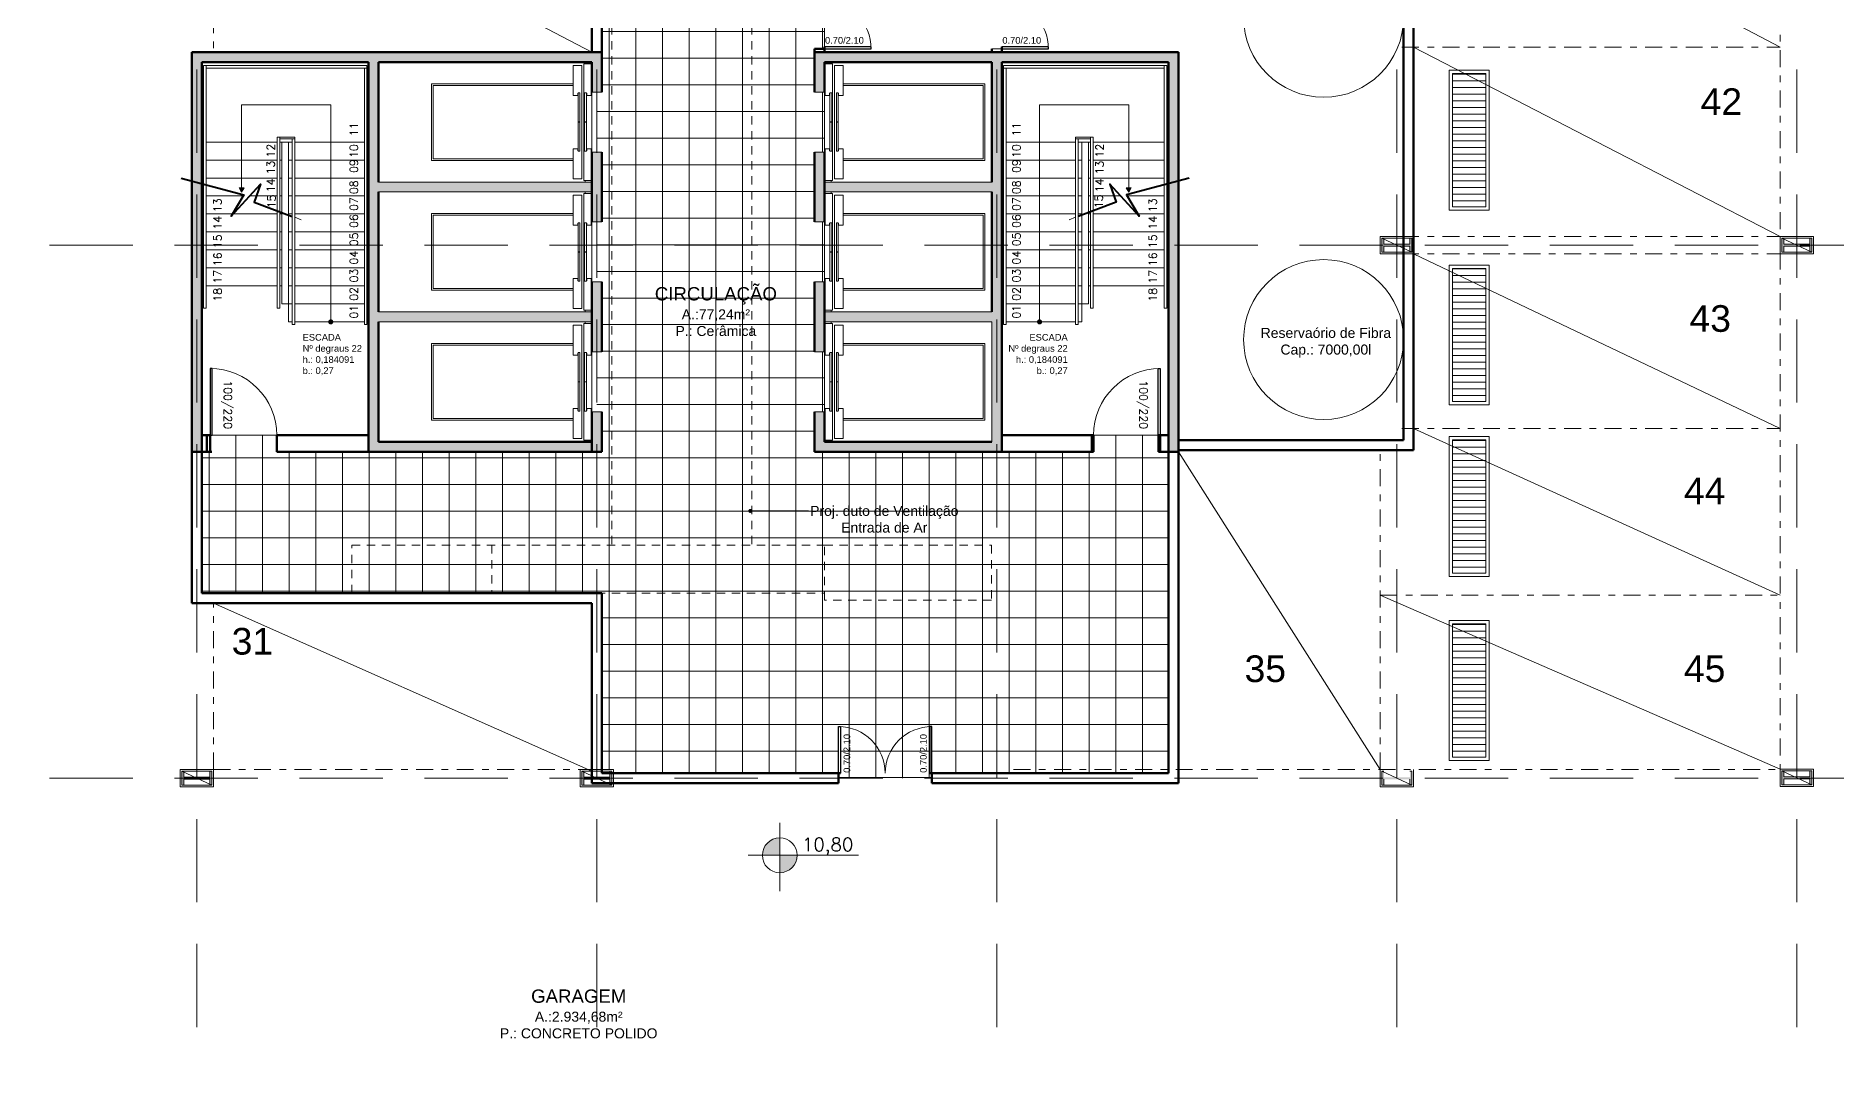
# Model space of a CAD drawing. Header units: millimetres. Extents: x 898 to 1284, y 401 to 654.
# Drawn here: x 936.87 to 963.88, y 437.33 to 452.65 of the extents above; entities that cross this region are included whole.
import ezdxf

# ---------------------------------------------------------------- set-up
doc = ezdxf.new("R2010")
doc.units = ezdxf.units.MM
doc.header["$LTSCALE"] = 10
for name, pattern in [('DASHDOT', [25.4, 12.7, -6.35, 0, -6.35]), ('DASHED2', [0.375, 0.25, -0.125]), ('HIDDEN2', [0.1875, 0.125, -0.0625])]:
    doc.linetypes.add(name, pattern=pattern)
doc.layers.get('0').update_dxf_attribs({"color": 90})
for name, color, linetype, lineweight in [('cinza 03', 252, 'Continuous', 13), ('COTA', 90, 'Continuous', 9), ('DIMS', 90, 'Continuous', 9), ('LIFTELE', 16, 'Continuous', 20), ('linha estutura', 252, 'Continuous', 13), ('PAREDES', 50, 'Continuous', 50), ('PAREDES 2', 50, 'Continuous', 50), ('Pilares', 16, 'Continuous', 20), ('pn 02', 16, 'Continuous', 20), ('pn 04', 130, 'Continuous', 40), ('PN-01', 90, 'Continuous', 13), ('PN-03', 180, 'Continuous', 30), ('TEXT', 16, 'Continuous', 20), ('texto', 16, 'Continuous', 20), ('WALLS', 90, 'Continuous', 15)]:
    doc.layers.add(name, color=color, linetype=linetype, lineweight=lineweight)
doc.styles.add('REGUA60', font='cityb___.ttf', dxfattribs={"width": 1.4})
doc.styles.get("Standard").update_dxf_attribs({"font": 'simplex.shx'})
pattern_1 = [(0, (759.0659, 189.11928), (0, 0.4), []), (90, (759.0659, 189.11928), (-0.4, 2e-17), [])]

# ---------------------------------------------------------------- blocks, each defined once
blk = doc.blocks.new('LIFTPLAN')
at = {"layer": 'LIFTELE', "color": 7, "linetype": 'Continuous'}
for p, q in [((-575, 0), (-575, 2125)), ((-575, 2125), (575, 2125)), ((-550, 0), (-550, 2100)), ((-550, 2100), (550, 2100)), ((550, 0), (550, 2100)), ((575, 0), (575, 2125)), ((-850, 0), (-400, 0)), ((-850, -130), (-850, 0)), ((-400, 0), (-400, -69)), ((400, 0), (850, 0)), ((400, -69), (400, 0)), ((850, 0), (850, -130)), ((-875, -180), (-900, -180)), ((875, -160), (-875, -160)), ((-875, -160), (-875, -269)), ((-875, -269), (-400, -269)), ((850, -130), (-850, -130)), ((-2, -75), (-439, -75)), ((-439, -75), (-439, -100)), ((-439, -100), (-2, -100)), ((-439, -170), (-2, -170)), ((-439, -200), (-439, -170)), ((-2, -200), (-439, -200)), ((-400, -69), (-432, -69)), ((-400, -206), (-432, -206)), ((-400, -269), (-400, -206)), ((-2, -100), (-2, -75)), ((-2, -170), (-2, -200)), ((2, -75), (439, -75)), ((2, -100), (2, -75)), ((439, -100), (2, -100)), ((439, -170), (2, -170)), ((2, -170), (2, -200)), ((2, -200), (439, -200)), ((432, -69), (400, -69)), ((400, -206), (400, -269)), ((432, -206), (400, -206)), ((400, -269), (875, -269)), ((439, -75), (439, -100)), ((439, -200), (439, -170)), ((875, -269), (875, -160)), ((900, -180), (875, -180))]:
    blk.add_line(p, q, dxfattribs=at)
blk = doc.blocks.new('_DOT')
at = {"color": 0, "linetype": 'ByBlock'}
blk.add_line((-0.5, 0), (-1, 0), dxfattribs=at)
at = {"color": 0, "linetype": 'ByBlock', "const_width": 0.5}
blk.add_lwpolyline([(-0.25, 0, 1), (0.25, 0, 1)], format="xyb", close=True, dxfattribs=at)

msp = doc.modelspace()

# ---------------------------------------------------------------- hatches: boundary and pattern name
at = {"layer": 'cinza 03'}
h = msp.add_hatch(dxfattribs=at)
h.set_pattern_fill('_USER', color=256, scale=0.4, style=0, double=1, pattern_type=0)
h.set_pattern_definition(pattern_1)
h.paths.add_polyline_path([(953.855, 446.411), (953.705, 446.411), (953.705, 446.661), (952.73, 446.661), (952.73, 446.411), (952.441, 446.411), (951.355, 446.411), (951.28, 446.411), (951.28, 441.586), (953.855, 441.586)])
h.paths.add_polyline_path([(951.28, 446.411), (948.545, 446.411), (948.545, 447.011), (948.695, 447.011), (948.695, 447.911), (948.545, 447.911), (948.545, 448.961), (948.695, 448.961), (948.695, 449.511), (947.604, 449.511), (947.604, 445.011), (948.695, 445.011), (951.2, 445.011), (951.2, 444.186), (948.695, 444.186), (948.695, 444.291), (945.355, 444.291), (945.355, 441.641), (945.53, 441.641), (945.53, 441.586), (948.905, 441.586), (948.905, 442.286), (948.935, 442.286), (948.935, 442.285, -0.401712), (949.605, 441.586, -0.401712), (950.275, 442.285), (950.275, 442.286), (950.305, 442.286), (950.305, 441.586), (951.28, 441.586)])
h.paths.add_polyline_path([(951.2, 445.011), (948.695, 445.011), (948.695, 444.186), (951.2, 444.186)], flags=16)
h.paths.add_polyline_path([(948.695, 445.011), (945.28, 445.011), (945.28, 444.291), (948.695, 444.291)])
h.paths.add_polyline_path([(945.28, 445.011), (943.705, 445.011), (943.705, 444.291), (945.28, 444.291)], flags=16)
h.paths.add_polyline_path([(943.705, 445.011), (941.605, 445.011), (941.605, 444.291), (943.705, 444.291)], flags=16)
h.paths.add_polyline_path([(945.28, 446.411), (941.855, 446.411), (940.48, 446.411), (940.48, 446.661), (939.48, 446.661), (939.48, 446.411), (939.355, 446.411), (939.355, 444.291), (941.605, 444.291), (941.605, 445.011), (945.28, 445.011)])
h.paths.add_polyline_path([(947.604, 449.511), (945.506, 449.511), (945.506, 445.011), (947.604, 445.011)], flags=16)
h.paths.add_polyline_path([(948.545, 450.911), (948.695, 450.911), (948.695, 451.811), (948.545, 451.811), (948.545, 452.411), (948.545, 452.461), (948.695, 452.461), (948.695, 452.491), (948.695, 453.861), (948.545, 453.861), (948.545, 453.911), (947.787, 453.911), (947.787, 454.061), (947.604, 454.061), (947.604, 449.511), (948.695, 449.511), (948.695, 449.861), (948.545, 449.861)])
h.paths.add_polyline_path([(947.604, 454.061), (947.087, 454.061), (947.087, 453.911), (947.005, 453.911), (946.855, 453.911), (946.772, 453.911), (946.772, 454.061), (946.742, 454.061), (946.072, 454.061), (946.072, 453.911), (945.506, 453.911), (945.506, 449.511), (947.604, 449.511)])
h.paths.add_polyline_path([(945.506, 453.911), (945.355, 453.911), (945.355, 452.411), (945.355, 451.811), (945.28, 451.811), (945.28, 450.911), (945.355, 450.911), (945.355, 449.861), (945.28, 449.861), (945.28, 449.511), (945.506, 449.511)])
h.paths.add_polyline_path([(945.506, 449.511), (945.28, 449.511), (945.28, 448.961), (945.355, 448.961), (945.355, 447.911), (945.28, 447.911), (945.28, 447.011), (945.355, 447.011), (945.355, 446.411), (945.28, 446.411), (945.28, 445.011), (945.506, 445.011)])
h.paths.add_polyline_path([(948.453, 445.637), (950.729, 445.637), (950.729, 445.159), (948.453, 445.159)], flags=24)
h.paths.add_polyline_path([(946.112, 448.933), (948.018, 448.933), (948.018, 447.967), (946.112, 447.967)], flags=25)
h = msp.add_hatch(color=256, dxfattribs=at)
h.paths.add_polyline_path([(945.28, 452.411), (939.28, 452.411), (939.28, 449.511), (939.355, 449.511), (939.355, 452.261), (941.855, 452.261), (941.855, 449.511), (942.005, 449.511), (942.005, 450.311), (945.205, 450.311), (945.205, 450.461), (942.005, 450.461), (942.005, 452.261), (945.205, 452.261), (945.205, 451.811), (945.28, 451.811)])
h.paths.add_polyline_path([(945.355, 452.411), (945.28, 452.411), (945.28, 451.811), (945.355, 451.811)])
h.paths.add_polyline_path([(945.355, 450.911), (945.28, 450.911), (945.28, 449.861), (945.355, 449.861)])
h.paths.add_polyline_path([(945.28, 450.911), (945.205, 450.911), (945.205, 450.461), (945.205, 449.861), (945.28, 449.861)], flags=17)
h.paths.add_polyline_path([(945.355, 448.961), (945.28, 448.961), (945.28, 447.911), (945.355, 447.911)])
h.paths.add_polyline_path([(945.205, 448.511), (942.005, 448.511), (942.005, 449.511), (941.855, 449.511), (941.855, 446.411), (945.205, 446.411), (945.205, 446.561), (942.005, 446.561), (942.005, 448.361), (945.205, 448.361)])
h.paths.add_polyline_path([(945.28, 448.961), (945.205, 448.961), (945.205, 448.511), (945.205, 447.911), (945.28, 447.911)])
h.paths.add_polyline_path([(945.355, 447.011), (945.28, 447.011), (945.28, 446.411), (945.355, 446.411)])
h.paths.add_polyline_path([(945.28, 447.011), (945.205, 447.011), (945.205, 446.561), (945.205, 446.411), (945.28, 446.411)])
h.paths.add_polyline_path([(939.28, 452.411), (939.205, 452.411), (939.205, 449.511), (939.28, 449.511)])
h.paths.add_polyline_path([(939.355, 449.511), (939.28, 449.511), (939.28, 446.411), (939.355, 446.411)])
h.paths.add_polyline_path([(939.28, 449.511), (939.205, 449.511), (939.205, 446.411), (939.28, 446.411)])
h = msp.add_hatch(color=256, dxfattribs=at)
h.paths.add_polyline_path([(951.28, 452.411), (948.545, 452.411), (948.545, 451.811), (948.695, 451.811), (948.695, 452.261), (951.205, 452.261), (951.205, 450.461), (948.695, 450.461), (948.695, 450.311), (951.205, 450.311), (951.205, 449.511), (951.28, 449.511)])
h.paths.add_polyline_path([(948.695, 450.911), (948.545, 450.911), (948.545, 449.861), (948.695, 449.861)], flags=17)
h.paths.add_polyline_path([(948.695, 448.961), (948.545, 448.961), (948.545, 447.911), (948.695, 447.911)], flags=17)
h.paths.add_polyline_path([(948.695, 447.011), (948.545, 447.011), (948.545, 446.411), (951.28, 446.411), (951.28, 449.511), (951.205, 449.511), (951.205, 448.511), (948.695, 448.511), (948.695, 448.361), (951.205, 448.361), (951.205, 446.561), (948.695, 446.561)])
h.paths.add_polyline_path([(951.355, 449.511), (951.28, 449.511), (951.28, 446.411), (951.355, 446.411)])
h.paths.add_polyline_path([(951.355, 452.261), (953.855, 452.261), (953.855, 449.511), (954.005, 449.511), (954.005, 452.411), (951.28, 452.411), (951.28, 449.511), (951.355, 449.511)])
h.paths.add_polyline_path([(954.005, 449.511), (953.855, 449.511), (953.855, 446.411), (954.005, 446.411)])
h = msp.add_hatch(dxfattribs=at)
h.set_pattern_fill('_USER', color=256, scale=0.1, style=0, pattern_type=0)
h.set_pattern_definition([(0, (803.19824, 197.37955), (0, 0.1), [])])
h.paths.add_polyline_path([(958.614, 452.089), (958.114, 452.089), (958.114, 450.089), (958.614, 450.089)])
h = msp.add_hatch(dxfattribs=at)
h.set_pattern_fill('_USER', color=256, scale=0.1, style=0, pattern_type=0)
h.set_pattern_definition([(0, (803.19824, 194.45578), (0, 0.1), [])])
h.paths.add_polyline_path([(958.614, 449.165), (958.114, 449.165), (958.114, 447.165), (958.614, 447.165)])
h = msp.add_hatch(dxfattribs=at)
h.set_pattern_fill('_USER', color=256, scale=0.1, style=0, pattern_type=0)
h.set_pattern_definition([(0, (803.19824, 191.88111), (0, 0.1), [])])
h.paths.add_polyline_path([(958.614, 446.591), (958.114, 446.591), (958.114, 444.591), (958.614, 444.591)])
h = msp.add_hatch(dxfattribs=at)
h.set_pattern_fill('_USER', color=256, scale=0.1, style=0, pattern_type=0)
h.set_pattern_definition([(0, (803.19824, 189.11928), (0, 0.1), [])])
h.paths.add_polyline_path([(958.614, 443.829), (958.114, 443.829), (958.114, 441.829), (958.614, 441.829)])
h = msp.add_hatch(color=256, dxfattribs=at)
h.paths.add_polyline_path([(948.023, 440.616, 0.414214), (947.762, 440.354), (948.023, 440.354)])
h.paths.add_polyline_path([(948.023, 440.093, 0.414214), (948.285, 440.354), (948.023, 440.354)])
at = {"layer": 'linha estutura'}
h = msp.add_hatch(dxfattribs=at)
h.set_pattern_fill('_USER', color=256, scale=0.4, style=0, double=1, pattern_type=0)
h.set_pattern_definition(pattern_1)
h.paths.add_polyline_path([(948.935, 442.285), (948.935, 441.586), (948.905, 441.586), (948.905, 441.511), (950.305, 441.511), (950.305, 441.586), (950.275, 441.586), (950.275, 442.285, 0.401712), (949.605, 441.586, 0.401712)])
h.paths.add_polyline_path([(950.101, 441.58), (950.101, 442.2), (950.254, 442.2), (950.254, 441.58)], flags=24)
h.paths.add_polyline_path([(948.955, 441.58), (948.955, 442.2), (949.108, 442.2), (949.108, 441.58)], flags=24)
at = {"layer": 'Pilares'}
for points in [[(957.055, 449.616), (957.055, 449.406), (957.085, 449.406), (957.085, 449.496), (957.475, 449.496), (957.475, 449.406), (957.505, 449.406), (957.505, 449.616), (957.475, 449.616), (957.475, 449.526), (957.085, 449.526), (957.085, 449.616)], [(963.055, 449.616), (963.055, 449.406), (963.085, 449.406), (963.085, 449.496), (963.475, 449.496), (963.475, 449.406), (963.505, 449.406), (963.505, 449.616), (963.475, 449.616), (963.475, 449.526), (963.085, 449.526), (963.085, 449.616)], [(939.055, 441.616), (939.055, 441.406), (939.085, 441.406), (939.085, 441.496), (939.475, 441.496), (939.475, 441.406), (939.505, 441.406), (939.505, 441.616), (939.475, 441.616), (939.475, 441.526), (939.085, 441.526), (939.085, 441.616)], [(945.055, 441.616), (945.055, 441.406), (945.085, 441.406), (945.085, 441.496), (945.475, 441.496), (945.475, 441.406), (945.505, 441.406), (945.505, 441.616), (945.475, 441.616), (945.475, 441.526), (945.085, 441.526), (945.085, 441.616)], [(957.055, 441.616), (957.055, 441.406), (957.085, 441.406), (957.085, 441.496), (957.475, 441.496), (957.475, 441.406), (957.505, 441.406), (957.505, 441.616), (957.475, 441.616), (957.475, 441.526), (957.085, 441.526), (957.085, 441.616)], [(963.055, 441.621), (963.055, 441.411), (963.085, 441.411), (963.085, 441.501), (963.475, 441.501), (963.475, 441.411), (963.505, 441.411), (963.505, 441.621), (963.475, 441.621), (963.475, 441.531), (963.085, 441.531), (963.085, 441.621)]]:
    msp.add_hatch(color=256, dxfattribs=at).paths.add_polyline_path(points)
at = {"layer": 'PN-01'}
for points in [[(939.952, 450.31), (939.988, 450.373), (939.916, 450.373)], [(953.257, 450.31), (953.221, 450.373), (953.293, 450.373)]]:
    msp.add_hatch(color=256, dxfattribs=at).paths.add_polyline_path(points)

# ---------------------------------------------------------------- linework, layer by layer
at = {"layer": 'cinza 03'}
for p, q in [((939.53, 455.381), (945.205, 452.411)), ((957.53, 455.381), (963.03, 452.486)), ((948.695, 453.846), (948.695, 452.491)), ((957.53, 452.486), (963.03, 449.641)), ((939.355, 448.901), (939.355, 452.261)), ((939.355, 452.261), (941.855, 452.261)), ((941.855, 448.361), (941.855, 452.261)), ((951.355, 448.361), (951.355, 452.261)), ((953.855, 452.261), (951.355, 452.261)), ((953.855, 448.901), (953.855, 452.261)), ((945.205, 451.811), (945.205, 450.911)), ((948.695, 451.811), (948.695, 450.911)), ((945.205, 449.861), (945.205, 448.961)), ((948.695, 449.861), (948.695, 448.961)), ((957.53, 449.381), (963.03, 446.761)), ((945.205, 447.911), (945.205, 447.011)), ((948.695, 447.911), (948.695, 447.011)), ((940.48, 446.661), (939.48, 446.661)), ((952.705, 446.661), (953.7, 446.661)), ((957.53, 446.761), (963.03, 444.261)), ((954.005, 446.411), (957.03, 441.641)), ((939.53, 444.141), (945.205, 441.616)), ((957.03, 444.261), (963.03, 441.646))]:
    msp.add_line(p, q, dxfattribs=at)
for points in [[(958.064, 450.039), (958.664, 450.039), (958.664, 452.139), (958.064, 452.139)], [(958.114, 450.089), (958.614, 450.089), (958.614, 452.089), (958.114, 452.089)], [(958.064, 447.115), (958.664, 447.115), (958.664, 449.215), (958.064, 449.215)], [(958.114, 447.165), (958.614, 447.165), (958.614, 449.165), (958.114, 449.165)], [(958.064, 444.541), (958.664, 444.541), (958.664, 446.641), (958.064, 446.641)], [(958.114, 444.591), (958.614, 444.591), (958.614, 446.591), (958.114, 446.591)], [(958.064, 441.779), (958.664, 441.779), (958.664, 443.879), (958.064, 443.879)], [(958.114, 441.829), (958.614, 441.829), (958.614, 443.829), (958.114, 443.829)]]:
    msp.add_lwpolyline(points, close=True, dxfattribs=at)
for points in [[(940.748, 449.931), (940.844, 449.895)], [(952.461, 449.931), (952.366, 449.895)]]:
    msp.add_lwpolyline(points, dxfattribs=at)
for centre, radius, start, end in [((948.695, 452.461), 0.7, 0, 90), ((951.355, 452.461), 0.7, 0, 90), ((939.48, 446.661), 1, 0, 90), ((953.73, 446.661), 1, 90, 180), ((948.905, 441.586), 0.7, 0, 90), ((950.305, 441.586), 0.7, 90, 180)]:
    msp.add_arc(centre, radius, start, end, dxfattribs=at)
at = {"layer": 'COTA', "color": 90}
msp.add_line((947.641, 445.524), (948.454, 445.524), dxfattribs=at)
at = {"layer": 'COTA'}
for p, q in [((948.023, 440.842), (948.023, 439.817)), ((947.549, 440.354), (949.202, 440.354))]:
    msp.add_line(p, q, dxfattribs=at)
msp.add_circle((948.023, 440.354), 0.261, dxfattribs=at)
at = {"layer": 'linha estutura', "linetype": 'DASHED2', "ltscale": 0.5}
for p, q in [((939.28, 415.274), (939.28, 468.042)), ((945.28, 415.274), (945.28, 467.733)), ((951.28, 415.274), (951.28, 467.424)), ((957.28, 415.274), (957.28, 467.114)), ((963.28, 415.274), (963.28, 466.805)), ((897.696, 449.511), (996.846, 449.511)), ((897.696, 449.511), (996.846, 449.511)), ((897.696, 441.511), (996.846, 441.511))]:
    msp.add_line(p, q, dxfattribs=at)
at = {"layer": 'PAREDES'}
for p, q in [((939.355, 446.411), (939.355, 452.261)), ((953.855, 446.411), (953.855, 452.261)), ((939.48, 446.661), (939.355, 446.661)), ((939.43, 446.411), (939.43, 446.661)), ((939.48, 446.411), (939.48, 446.661)), ((939.48, 446.411), (939.48, 446.661)), ((940.48, 446.411), (940.48, 446.661)), ((941.855, 446.661), (940.48, 446.661)), ((940.48, 446.411), (940.48, 446.661)), ((940.48, 446.411), (940.48, 446.661)), ((951.355, 446.661), (952.705, 446.661)), ((952.441, 446.661), (952.73, 446.661)), ((952.705, 446.411), (952.705, 446.661)), ((952.705, 446.411), (952.705, 446.661)), ((952.705, 446.411), (952.705, 446.661)), ((952.73, 446.411), (952.73, 446.661)), ((952.73, 446.411), (952.73, 446.661)), ((952.73, 446.411), (952.73, 446.661)), ((953.705, 446.411), (953.705, 446.661)), ((953.705, 446.661), (953.855, 446.661)), ((953.705, 446.411), (953.705, 446.661)), ((953.73, 446.411), (953.73, 446.661)), ((953.73, 446.661), (953.855, 446.661)), ((953.73, 446.411), (953.73, 446.661)), ((939.505, 446.411), (939.205, 446.411)), ((941.855, 446.411), (940.48, 446.411)), ((951.355, 446.411), (952.705, 446.411)), ((952.441, 446.411), (952.73, 446.411)), ((953.705, 446.411), (953.855, 446.411)), ((953.705, 446.411), (954.005, 446.411))]:
    msp.add_line(p, q, dxfattribs=at)
at = {"layer": 'PAREDES', "linetype": 'Continuous'}
for p, q in [((941.855, 452.261), (941.855, 446.411)), ((942.005, 452.261), (942.005, 450.461)), ((951.205, 452.261), (951.205, 450.461)), ((951.355, 452.261), (951.355, 446.411)), ((942.005, 450.311), (942.005, 448.511)), ((951.205, 450.311), (951.205, 448.511)), ((942.005, 448.361), (942.005, 446.561))]:
    msp.add_line(p, q, dxfattribs=at)
at = {"layer": 'PAREDES 2'}
for p, q in [((945.205, 462.48), (945.205, 452.411)), ((957.38, 461.861), (957.38, 446.586)), ((957.53, 461.853), (957.53, 446.436)), ((945.355, 453.911), (945.355, 452.411)), ((948.695, 452.461), (948.545, 452.461)), ((948.545, 452.461), (948.545, 452.053)), ((948.695, 452.491), (948.695, 452.411)), ((951.205, 452.411), (951.205, 452.461)), ((951.355, 452.411), (951.355, 452.491)), ((951.355, 452.491), (951.355, 452.411)), ((945.355, 452.411), (939.205, 452.411)), ((939.205, 446.411), (939.205, 452.411)), ((941.855, 452.261), (939.355, 452.261)), ((945.205, 452.261), (942.005, 452.261)), ((945.205, 452.261), (945.205, 451.811)), ((945.355, 452.411), (945.355, 451.811)), ((948.545, 452.411), (948.545, 451.811)), ((954.005, 452.411), (948.545, 452.411)), ((948.695, 452.261), (948.695, 451.811)), ((951.205, 452.261), (948.695, 452.261)), ((953.855, 452.261), (951.355, 452.261)), ((951.355, 452.261), (953.855, 452.261)), ((954.005, 452.411), (954.005, 446.411)), ((954.005, 446.411), (954.005, 452.261)), ((945.205, 450.911), (945.205, 449.861)), ((945.355, 450.911), (945.355, 449.861)), ((948.545, 450.911), (948.545, 449.861)), ((948.695, 450.911), (948.695, 449.861)), ((945.205, 448.961), (945.205, 447.911)), ((945.355, 448.961), (945.355, 447.911)), ((948.545, 448.961), (948.545, 447.911)), ((948.695, 448.961), (948.695, 447.911)), ((945.205, 447.011), (945.205, 446.411)), ((945.355, 447.011), (945.355, 446.411)), ((948.545, 447.011), (948.545, 446.411)), ((948.695, 447.011), (948.695, 446.561)), ((942.005, 446.561), (945.205, 446.561)), ((951.205, 446.561), (948.695, 446.561)), ((954.005, 446.586), (957.38, 446.586)), ((939.205, 446.411), (939.205, 444.141)), ((939.355, 446.411), (939.355, 444.291)), ((941.855, 446.411), (945.355, 446.411)), ((951.355, 446.411), (948.545, 446.411)), ((953.855, 446.411), (953.855, 441.586)), ((954.005, 446.436), (957.53, 446.436)), ((954.005, 446.411), (954.005, 441.436)), ((939.205, 444.141), (945.205, 444.141)), ((939.355, 444.291), (945.355, 444.291)), ((945.205, 441.436), (945.205, 444.141)), ((945.355, 441.586), (945.355, 444.291)), ((945.205, 441.436), (948.905, 441.436)), ((945.355, 441.586), (948.935, 441.586)), ((948.935, 441.586), (948.855, 441.586)), ((948.905, 441.436), (948.855, 441.436)), ((948.905, 441.586), (948.905, 441.436)), ((950.275, 441.586), (953.855, 441.586)), ((950.305, 441.586), (950.305, 441.436)), ((950.305, 441.436), (954.005, 441.436))]:
    msp.add_line(p, q, dxfattribs=at)
at = {"layer": 'Pilares'}
for p, q in [((957.03, 449.641), (957.03, 449.381)), ((957.03, 449.641), (957.53, 449.641)), ((957.055, 449.616), (957.505, 449.616)), ((957.505, 449.406), (957.055, 449.616)), ((957.53, 449.641), (957.53, 449.381)), ((963.03, 449.641), (963.03, 449.381)), ((963.03, 449.641), (963.53, 449.641)), ((963.055, 449.616), (963.505, 449.616)), ((963.505, 449.406), (963.055, 449.616)), ((963.53, 449.641), (963.53, 449.381)), ((957.03, 449.381), (957.53, 449.381)), ((957.055, 449.406), (957.505, 449.406)), ((963.03, 449.381), (963.53, 449.381)), ((963.055, 449.406), (963.505, 449.406)), ((963.03, 441.646), (963.03, 441.386)), ((963.03, 441.646), (963.53, 441.646)), ((963.53, 441.646), (963.53, 441.386)), ((939.03, 441.641), (939.03, 441.381)), ((939.03, 441.641), (939.53, 441.641)), ((939.03, 441.381), (939.53, 441.381)), ((939.055, 441.616), (939.505, 441.616)), ((939.505, 441.406), (939.055, 441.616)), ((939.055, 441.406), (939.505, 441.406)), ((939.53, 441.641), (939.53, 441.381)), ((945.03, 441.641), (945.03, 441.381)), ((945.03, 441.641), (945.53, 441.641)), ((945.03, 441.381), (945.53, 441.381)), ((945.055, 441.616), (945.505, 441.616)), ((945.505, 441.406), (945.055, 441.616)), ((945.055, 441.406), (945.505, 441.406)), ((945.53, 441.641), (945.53, 441.381)), ((957.03, 441.641), (957.03, 441.381)), ((957.03, 441.381), (957.53, 441.381)), ((957.505, 441.406), (957.055, 441.616)), ((957.055, 441.406), (957.505, 441.406)), ((957.53, 441.641), (957.53, 441.381)), ((963.03, 441.386), (963.53, 441.386)), ((963.055, 441.621), (963.505, 441.621)), ((963.505, 441.411), (963.055, 441.621)), ((963.055, 441.411), (963.505, 441.411))]:
    msp.add_line(p, q, dxfattribs=at)
at = {"layer": 'Pilares', "linetype": 'Continuous'}
for p, q in [((957.085, 449.526), (957.085, 449.616)), ((957.085, 449.526), (957.475, 449.526)), ((957.085, 449.406), (957.085, 449.496)), ((957.085, 449.496), (957.475, 449.496)), ((957.475, 449.526), (957.475, 449.616)), ((957.475, 449.406), (957.475, 449.496)), ((963.085, 449.526), (963.085, 449.616)), ((963.085, 449.526), (963.475, 449.526)), ((963.085, 449.406), (963.085, 449.496)), ((963.085, 449.496), (963.475, 449.496)), ((963.475, 449.526), (963.475, 449.616)), ((963.475, 449.406), (963.475, 449.496)), ((939.085, 441.526), (939.085, 441.616)), ((939.085, 441.526), (939.475, 441.526)), ((939.085, 441.406), (939.085, 441.496)), ((939.085, 441.496), (939.475, 441.496)), ((939.475, 441.526), (939.475, 441.616)), ((939.475, 441.406), (939.475, 441.496)), ((945.085, 441.526), (945.085, 441.616)), ((945.085, 441.526), (945.475, 441.526)), ((945.085, 441.406), (945.085, 441.496)), ((945.085, 441.496), (945.475, 441.496)), ((945.475, 441.526), (945.475, 441.616)), ((945.475, 441.406), (945.475, 441.496)), ((957.085, 441.406), (957.085, 441.496)), ((957.475, 441.406), (957.475, 441.496)), ((963.085, 441.531), (963.085, 441.621)), ((963.085, 441.531), (963.475, 441.531)), ((963.085, 441.411), (963.085, 441.501)), ((963.085, 441.501), (963.475, 441.501)), ((963.475, 441.531), (963.475, 441.621)), ((963.475, 441.411), (963.475, 441.501))]:
    msp.add_line(p, q, dxfattribs=at)
for points in [[(957.085, 449.616), (957.055, 449.616), (957.055, 449.406), (957.085, 449.406)], [(957.475, 449.406), (957.505, 449.406), (957.505, 449.616), (957.475, 449.616)], [(963.085, 449.616), (963.055, 449.616), (963.055, 449.406), (963.085, 449.406)], [(963.475, 449.406), (963.505, 449.406), (963.505, 449.616), (963.475, 449.616)], [(939.085, 441.616), (939.055, 441.616), (939.055, 441.406), (939.085, 441.406)], [(939.475, 441.406), (939.505, 441.406), (939.505, 441.616), (939.475, 441.616)], [(945.085, 441.616), (945.055, 441.616), (945.055, 441.406), (945.085, 441.406)], [(945.475, 441.406), (945.505, 441.406), (945.505, 441.616), (945.475, 441.616)], [(957.085, 441.616), (957.055, 441.616), (957.055, 441.406), (957.085, 441.406)], [(957.475, 441.406), (957.505, 441.406), (957.505, 441.616), (957.475, 441.616)], [(963.085, 441.621), (963.055, 441.621), (963.055, 441.411), (963.085, 441.411)], [(963.475, 441.411), (963.505, 441.411), (963.505, 441.621), (963.475, 441.621)]]:
    msp.add_lwpolyline(points, dxfattribs=at)
at = {"layer": 'pn 02'}
for p, q in [((939.355, 451.061), (939.381, 451.061)), ((939.419, 451.061), (940.485, 451.061)), ((940.524, 451.061), (940.555, 451.061)), ((940.555, 448.631), (940.555, 451.061)), ((940.555, 451.061), (940.655, 451.061)), ((940.655, 448.361), (940.655, 451.061)), ((940.655, 451.061), (940.71, 451.061)), ((940.748, 451.061), (941.793, 451.061)), ((941.831, 451.061), (941.855, 451.061)), ((951.379, 451.061), (951.355, 451.061)), ((952.461, 451.061), (951.417, 451.061)), ((952.555, 451.061), (952.499, 451.061)), ((952.555, 448.361), (952.555, 451.061)), ((952.655, 451.061), (952.555, 451.061)), ((952.655, 448.631), (952.655, 451.061)), ((952.686, 451.061), (952.655, 451.061)), ((953.79, 451.061), (952.724, 451.061)), ((953.855, 451.061), (953.829, 451.061)), ((939.355, 450.791), (939.381, 450.791)), ((939.419, 450.791), (940.485, 450.791)), ((940.524, 450.791), (940.555, 450.791)), ((940.655, 450.791), (940.71, 450.791)), ((940.748, 450.791), (941.793, 450.791)), ((941.831, 450.791), (941.855, 450.791)), ((951.379, 450.791), (951.355, 450.791)), ((952.461, 450.791), (951.417, 450.791)), ((952.555, 450.791), (952.499, 450.791)), ((952.686, 450.791), (952.655, 450.791)), ((953.79, 450.791), (952.724, 450.791)), ((953.855, 450.791), (953.829, 450.791)), ((939.355, 450.521), (939.381, 450.521)), ((939.419, 450.521), (940.485, 450.521)), ((940.524, 450.521), (940.555, 450.521)), ((940.655, 450.521), (940.71, 450.521)), ((940.748, 450.521), (941.793, 450.521)), ((941.831, 450.521), (941.855, 450.521)), ((951.379, 450.521), (951.355, 450.521)), ((952.461, 450.521), (951.417, 450.521)), ((952.555, 450.521), (952.499, 450.521)), ((952.686, 450.521), (952.655, 450.521)), ((953.79, 450.521), (952.724, 450.521)), ((953.855, 450.521), (953.829, 450.521)), ((940.073, 450.251), (940.485, 450.251)), ((940.524, 450.251), (940.555, 450.251)), ((940.655, 450.251), (940.71, 450.251)), ((940.748, 450.251), (941.793, 450.251)), ((941.831, 450.251), (941.855, 450.251)), ((951.379, 450.251), (951.355, 450.251)), ((952.461, 450.251), (951.417, 450.251)), ((952.555, 450.251), (952.499, 450.251)), ((952.686, 450.251), (952.655, 450.251)), ((953.136, 450.251), (952.724, 450.251)), ((940.655, 449.981), (940.71, 449.981)), ((940.748, 449.981), (941.793, 449.981)), ((941.831, 449.981), (941.855, 449.981)), ((951.379, 449.981), (951.355, 449.981)), ((952.461, 449.981), (951.417, 449.981)), ((952.555, 449.981), (952.499, 449.981)), ((940.655, 449.711), (940.71, 449.711)), ((940.748, 449.711), (941.793, 449.711)), ((941.831, 449.711), (941.855, 449.711)), ((951.379, 449.711), (951.355, 449.711)), ((952.461, 449.711), (951.417, 449.711)), ((952.555, 449.711), (952.499, 449.711)), ((940.655, 449.441), (940.71, 449.441)), ((940.748, 449.441), (941.793, 449.441)), ((941.831, 449.441), (941.855, 449.441)), ((951.379, 449.441), (951.355, 449.441)), ((952.461, 449.441), (951.417, 449.441)), ((952.555, 449.441), (952.499, 449.441)), ((940.655, 449.171), (940.71, 449.171)), ((940.748, 449.171), (941.793, 449.171)), ((941.831, 449.171), (941.855, 449.171)), ((951.379, 449.171), (951.355, 449.171)), ((952.461, 449.171), (951.417, 449.171)), ((952.555, 449.171), (952.499, 449.171)), ((940.655, 448.901), (940.71, 448.901)), ((940.748, 448.901), (941.793, 448.901)), ((941.831, 448.901), (941.855, 448.901)), ((951.379, 448.901), (951.355, 448.901)), ((952.461, 448.901), (951.417, 448.901)), ((952.555, 448.901), (952.499, 448.901)), ((940.555, 448.631), (940.655, 448.631)), ((940.655, 448.631), (940.71, 448.631)), ((940.748, 448.631), (941.793, 448.631)), ((941.831, 448.631), (941.855, 448.631)), ((951.379, 448.631), (951.355, 448.631)), ((952.461, 448.631), (951.417, 448.631)), ((952.555, 448.631), (952.499, 448.631)), ((952.655, 448.631), (952.555, 448.631)), ((940.655, 448.361), (940.71, 448.361)), ((940.748, 448.361), (941.793, 448.361)), ((941.831, 448.361), (941.855, 448.361)), ((951.379, 448.361), (951.355, 448.361)), ((952.461, 448.361), (951.417, 448.361)), ((952.555, 448.361), (952.499, 448.361))]:
    msp.add_line(p, q, dxfattribs=at)
for points in [[(939.381, 452.209), (941.831, 452.209), (941.831, 452.171), (939.419, 452.171)], [(939.381, 450.42), (939.381, 452.209)], [(939.419, 450.42), (939.419, 452.209)], [(941.831, 452.209), (941.831, 448.322), (941.793, 448.322), (941.793, 452.171)], [(951.379, 452.209), (951.379, 448.322), (951.417, 448.322), (951.417, 452.171)], [(953.829, 452.209), (951.379, 452.209), (951.379, 452.171), (953.79, 452.171)], [(953.79, 450.42), (953.79, 452.209)], [(953.829, 450.42), (953.829, 452.209)], [(940.485, 451.107), (940.485, 451.133), (940.75, 451.133), (940.75, 451.107), (940.524, 451.107)], [(940.485, 451.133), (940.485, 450.03)], [(940.524, 450.016), (940.524, 451.133)], [(940.748, 451.107), (940.748, 448.322), (940.71, 448.322), (940.71, 451.107)], [(952.724, 451.107), (952.724, 451.133), (952.46, 451.133), (952.46, 451.107), (952.686, 451.107)], [(952.461, 451.107), (952.461, 448.322), (952.499, 448.322), (952.499, 451.107)], [(952.686, 450.016), (952.686, 451.133)], [(952.724, 451.133), (952.724, 450.03)]]:
    msp.add_lwpolyline(points, dxfattribs=at)
for centre in [(956.18, 452.933), (956.18, 448.096)]:
    msp.add_circle(centre, 1.2, dxfattribs=at)
at = {"layer": 'pn 04'}
for points in [[(939.043, 450.521), (939.985, 450.269), (939.793, 449.947), (940.237, 450.429), (940.142, 450.159), (940.71, 449.945)], [(954.166, 450.521), (953.224, 450.269), (953.416, 449.947), (952.972, 450.429), (953.067, 450.159), (952.499, 449.945)]]:
    msp.add_lwpolyline(points, dxfattribs=at)
at = {"layer": 'PN-01', "linetype": 'DASHDOT', "ltscale": 0.002}
for p, q in [((963.03, 461.561), (963.03, 441.641)), ((939.53, 455.381), (939.53, 452.411)), ((957.355, 452.486), (963.03, 452.486)), ((957.355, 449.641), (963.03, 449.641)), ((957.355, 449.381), (963.03, 449.381)), ((957.355, 446.761), (963.03, 446.761)), ((957.03, 441.641), (957.03, 446.436)), ((939.53, 441.641), (939.53, 444.141)), ((957.03, 444.261), (963.03, 444.261)), ((939.53, 441.641), (945.205, 441.641)), ((951.53, 441.641), (963.03, 441.641))]:
    msp.add_line(p, q, dxfattribs=at)
at = {"layer": 'PN-01', "linetype": 'HIDDEN2', "ltscale": 0.1}
for p, q in [((945.506, 459.998), (945.506, 445.011)), ((947.604, 459.998), (947.604, 445.011)), ((941.605, 445.011), (948.695, 445.011)), ((943.705, 444.291), (948.695, 444.291))]:
    msp.add_line(p, q, dxfattribs=at)
at = {"layer": 'PN-01', "linetype": 'DASHDOT'}
msp.add_line((951.355, 452.461), (951.205, 452.461), dxfattribs=at)
at = {"layer": 'PN-01'}
for p, q in [((941.289, 451.618), (939.952, 451.618)), ((939.952, 451.618), (939.952, 450.31)), ((941.289, 448.361), (941.289, 451.618)), ((951.92, 448.361), (951.92, 451.618)), ((951.92, 451.618), (953.257, 451.618)), ((953.257, 451.618), (953.257, 450.31)), ((939.355, 450.251), (939.381, 450.251)), ((939.419, 450.251), (939.975, 450.251)), ((953.79, 450.251), (953.235, 450.251)), ((953.855, 450.251), (953.829, 450.251)), ((939.355, 449.981), (939.381, 449.981)), ((939.419, 449.981), (940.485, 449.981)), ((940.524, 449.981), (940.555, 449.981)), ((952.686, 449.981), (952.655, 449.981)), ((953.79, 449.981), (952.724, 449.981)), ((953.855, 449.981), (953.829, 449.981)), ((939.355, 449.711), (939.381, 449.711)), ((939.419, 449.711), (940.485, 449.711)), ((940.524, 449.711), (940.555, 449.711)), ((952.686, 449.711), (952.655, 449.711)), ((953.79, 449.711), (952.724, 449.711)), ((953.855, 449.711), (953.829, 449.711)), ((939.355, 449.441), (939.381, 449.441)), ((939.419, 449.441), (940.485, 449.441)), ((940.524, 449.441), (940.555, 449.441)), ((952.686, 449.441), (952.655, 449.441)), ((953.79, 449.441), (952.724, 449.441)), ((953.855, 449.441), (953.829, 449.441)), ((939.355, 449.171), (939.381, 449.171)), ((939.419, 449.171), (940.485, 449.171)), ((940.524, 449.171), (940.555, 449.171)), ((952.686, 449.171), (952.655, 449.171)), ((953.79, 449.171), (952.724, 449.171)), ((953.855, 449.171), (953.829, 449.171)), ((939.355, 448.901), (939.381, 448.901)), ((939.419, 448.901), (940.485, 448.901)), ((940.524, 448.901), (940.555, 448.901)), ((952.686, 448.901), (952.655, 448.901)), ((953.79, 448.901), (952.724, 448.901)), ((953.855, 448.901), (953.829, 448.901))]:
    msp.add_line(p, q, dxfattribs=at)
for points in [[(939.419, 450.42), (939.419, 448.566), (939.381, 448.566), (939.381, 450.43)], [(953.79, 450.42), (953.79, 448.566), (953.829, 448.566), (953.829, 450.43)], [(940.524, 450.016), (940.524, 448.566), (940.485, 448.566), (940.485, 450.03)], [(952.686, 450.016), (952.686, 448.566), (952.724, 448.566), (952.724, 450.03)]]:
    msp.add_lwpolyline(points, dxfattribs=at)
for points in [[(939.952, 450.31), (939.988, 450.373), (939.916, 450.373)], [(953.257, 450.31), (953.221, 450.373), (953.293, 450.373)]]:
    msp.add_lwpolyline(points, close=True, dxfattribs=at)
at = {"layer": 'PN-01', "const_width": 0.0375}
for points in [[(941.27, 448.361, -1), (941.308, 448.361, -1)], [(951.939, 448.361, 1), (951.901, 448.361, 1)]]:
    msp.add_lwpolyline(points, format="xyb", close=True, dxfattribs=at)
at = {"layer": 'PN-01', "linetype": 'HIDDEN2', "ltscale": 0.1}
for points in [[(941.605, 445.011), (943.705, 445.011), (943.705, 444.291), (941.605, 444.291)], [(948.695, 445.011), (951.2, 445.011), (951.2, 444.186), (948.695, 444.186)]]:
    msp.add_lwpolyline(points, close=True, dxfattribs=at)
at = {"layer": 'PN-03'}
for points in [[(948.695, 452.461), (949.395, 452.461), (949.395, 452.491), (948.695, 452.491)], [(951.355, 452.461), (952.055, 452.461), (952.055, 452.491), (951.355, 452.491)], [(939.48, 446.661), (939.51, 446.661), (939.51, 447.661), (939.48, 447.661)], [(953.73, 446.661), (953.7, 446.661), (953.7, 447.661), (953.73, 447.661)], [(948.905, 441.586), (948.905, 442.286), (948.935, 442.286), (948.935, 441.586)], [(950.305, 441.586), (950.305, 442.286), (950.275, 442.286), (950.275, 441.586)]]:
    msp.add_lwpolyline(points, close=True, dxfattribs=at)
at = {"layer": 'WALLS', "linetype": 'Continuous'}
for p, q in [((945.205, 451.811), (945.205, 452.261)), ((951.205, 452.261), (948.695, 452.261)), ((948.695, 451.811), (948.695, 452.261)), ((951.205, 450.461), (951.205, 452.261)), ((945.205, 451.811), (945.355, 451.811)), ((948.695, 451.811), (948.545, 451.811)), ((945.205, 450.461), (945.205, 450.911)), ((945.355, 450.911), (945.205, 450.911)), ((948.545, 450.911), (948.695, 450.911)), ((948.695, 450.461), (948.695, 450.911)), ((945.205, 450.461), (942.005, 450.461)), ((945.205, 450.311), (942.005, 450.311)), ((945.205, 450.311), (945.205, 449.861)), ((948.695, 450.461), (951.205, 450.461)), ((948.695, 450.311), (951.205, 450.311)), ((948.695, 450.311), (948.695, 449.861)), ((951.205, 450.311), (951.205, 448.511)), ((945.355, 449.861), (945.205, 449.861)), ((948.545, 449.861), (948.695, 449.861)), ((945.205, 448.961), (945.355, 448.961)), ((945.205, 448.961), (945.205, 448.511)), ((948.695, 448.961), (948.545, 448.961)), ((948.695, 448.961), (948.695, 448.511)), ((942.005, 448.511), (945.205, 448.511)), ((951.205, 448.511), (948.695, 448.511)), ((942.005, 448.361), (945.205, 448.361)), ((945.205, 447.911), (945.205, 448.361)), ((951.205, 448.361), (948.695, 448.361)), ((948.695, 447.911), (948.695, 448.361)), ((951.205, 446.561), (951.205, 448.361)), ((945.205, 447.911), (945.355, 447.911)), ((948.695, 447.911), (948.545, 447.911)), ((945.205, 446.561), (945.205, 447.011)), ((945.355, 447.011), (945.205, 447.011)), ((948.545, 447.011), (948.695, 447.011)), ((948.695, 446.561), (948.695, 447.011)), ((948.695, 446.561), (951.205, 446.561))]:
    msp.add_line(p, q, dxfattribs=at)

# ---------------------------------------------------------------- block references
at = {"layer": 'COTA', "color": 90, "xscale": 0.06, "yscale": 0.06, "zscale": 0.06, "rotation": 180}
msp.add_blockref('_DOT', (947.581, 445.524), dxfattribs=at)
at = {"layer": 'DIMS', "yscale": 0.001, "zscale": 0.001}
for p, xscale, rotation in [((944.925, 451.361), 0.001, 90), ((948.975, 451.361), -0.001, 270), ((944.925, 449.411), -0.001, 90), ((948.975, 449.411), 0.001, 270), ((944.925, 447.461), 0.001, 90), ((948.975, 447.461), -0.001, 270)]:
    msp.add_blockref('LIFTPLAN', p, dxfattribs=dict(at, xscale=xscale, rotation=rotation))

# ---------------------------------------------------------------- texts
at = {"layer": 'COTA'}
msp.add_text('10,80', height=0.2, dxfattribs=at).set_placement((948.356, 440.418))
for s, insert, char_height, width, attachment_point in [('{\\fArial|b0|i0|c0|p34;0.70/2.10}', (949.284, 452.536), 0.1, 1.367, 9), ('{\\fArial|b0|i0|c0|p34;0.70/2.10}', (951.944, 452.536), 0.1, 1.367, 9), ('{\\fArial|b0|i0|c0|p34;CIRCULAÇÃO \\P\\H0.75x;A.:77,24m²\\PP.: Cerâmica}', (947.065, 448.883), 0.2, 3.868, 2), ('{\\fArial|b0|i0|c0|p34;ESCADA\\PNº degraus 22\\Ph.: 0,184091\\Pb.: 0,27}', (940.867, 447.561), 0.1, 1.367, 7), ('{\\fArial|b0|i0|c0|p34;ESCADA\\PNº degraus 22\\Ph.: 0,184091\\Pb.: 0,27}', (952.342, 447.561), 0.1, 1.367, 9), ('{\\fArial|b0|i0|c0|p34;Reservaório de Fibra\\PCap.: 7000,00l}', (956.214, 448.271), 0.15, 2.11374, 2), ('{\\fArial|b0|i0|c0|p34;Proj. duto de Ventilação\\PEntrada de Ar}', (949.591, 445.599), 0.15, 3.564, 2), ('{\\fArial|b0|i0|c0|p34;GARAGEM\\P\\H0.75x;A.:2.934,68m²\\PP.: CONCRETO POLIDO}', (945.008, 438.34), 0.2, 3.868, 2)]:
    msp.add_mtext(s, dxfattribs=dict(at, insert=insert, char_height=char_height, width=width, attachment_point=attachment_point))
at = {"layer": 'COTA', "char_height": 0.1, "width": 1.367, "rotation": 90}
for insert, attachment_point in [((948.98, 442.175), 3), ((950.229, 442.175), 9)]:
    msp.add_mtext('{\\fArial|b0|i0|c0|p34;0.70/2.10}', dxfattribs=dict(at, insert=insert, attachment_point=attachment_point))
at = {"layer": 'TEXT', "char_height": 0.4, "width": 2.242, "attachment_point": 1, "style": 'REGUA60'}
for s, insert in [('{\\fArial|b0|i0|c0|p34;42}', (961.835, 451.867)), ('{\\fArial|b0|i0|c0|p34;43}', (961.668, 448.612)), ('{\\fArial|b0|i0|c0|p34;44}', (961.585, 446.025)), ('{\\fArial|b0|i0|c0|p34;31}', (939.803, 443.767)), ('{\\fArial|b0|i0|c0|p34;35}', (954.995, 443.355)), ('{\\fArial|b0|i0|c0|p34;45}', (961.585, 443.355))]:
    msp.add_mtext(s, dxfattribs=dict(at, insert=insert))
at = {"layer": 'texto'}
for s, rotation, p in [('11', 90, (941.696, 451.15)), ('11', 90, (951.633, 451.15)), ('12', 90, (940.448, 450.829)), ('10', 90, (941.696, 450.822)), ('10', 90, (951.633, 450.822)), ('12', 90, (952.881, 450.829)), ('13', 90, (940.448, 450.575)), ('09', 90, (941.696, 450.597)), ('09', 90, (951.633, 450.597)), ('13', 90, (952.881, 450.575)), ('14', 90, (940.448, 450.307)), ('08', 90, (941.696, 450.28)), ('08', 90, (951.633, 450.28)), ('14', 90, (952.881, 450.307)), ('13', 90, (939.652, 450.009)), ('15', 90, (940.462, 450.067)), ('07', 90, (941.696, 450.026)), ('07', 90, (951.633, 450.026)), ('15', 90, (952.867, 450.067)), ('13', 90, (953.677, 450.009)), ('14', 90, (939.652, 449.746)), ('06', 90, (941.696, 449.772)), ('06', 90, (951.633, 449.772)), ('14', 90, (953.677, 449.746)), ('15', 90, (939.652, 449.468)), ('05', 90, (941.696, 449.497)), ('05', 90, (951.633, 449.497)), ('15', 90, (953.677, 449.468)), ('16', 90, (939.652, 449.198)), ('04', 90, (941.696, 449.222)), ('04', 90, (951.633, 449.222)), ('16', 90, (953.677, 449.198)), ('17', 90, (939.652, 448.935)), ('03', 90, (941.696, 448.954)), ('03', 90, (951.633, 448.954)), ('17', 90, (953.677, 448.935)), ('18', 90, (939.652, 448.665)), ('02', 90, (941.696, 448.678)), ('02', 90, (951.633, 448.678)), ('18', 90, (953.677, 448.665)), ('01', 90, (941.696, 448.41)), ('01', 90, (951.633, 448.41)), ('100/220', 270, (939.687, 447.483)), ('100/220', 270, (953.419, 447.483))]:
    msp.add_text(s, height=0.12, rotation=rotation, dxfattribs=at).set_placement(p)

doc.saveas('drawing.dxf')
